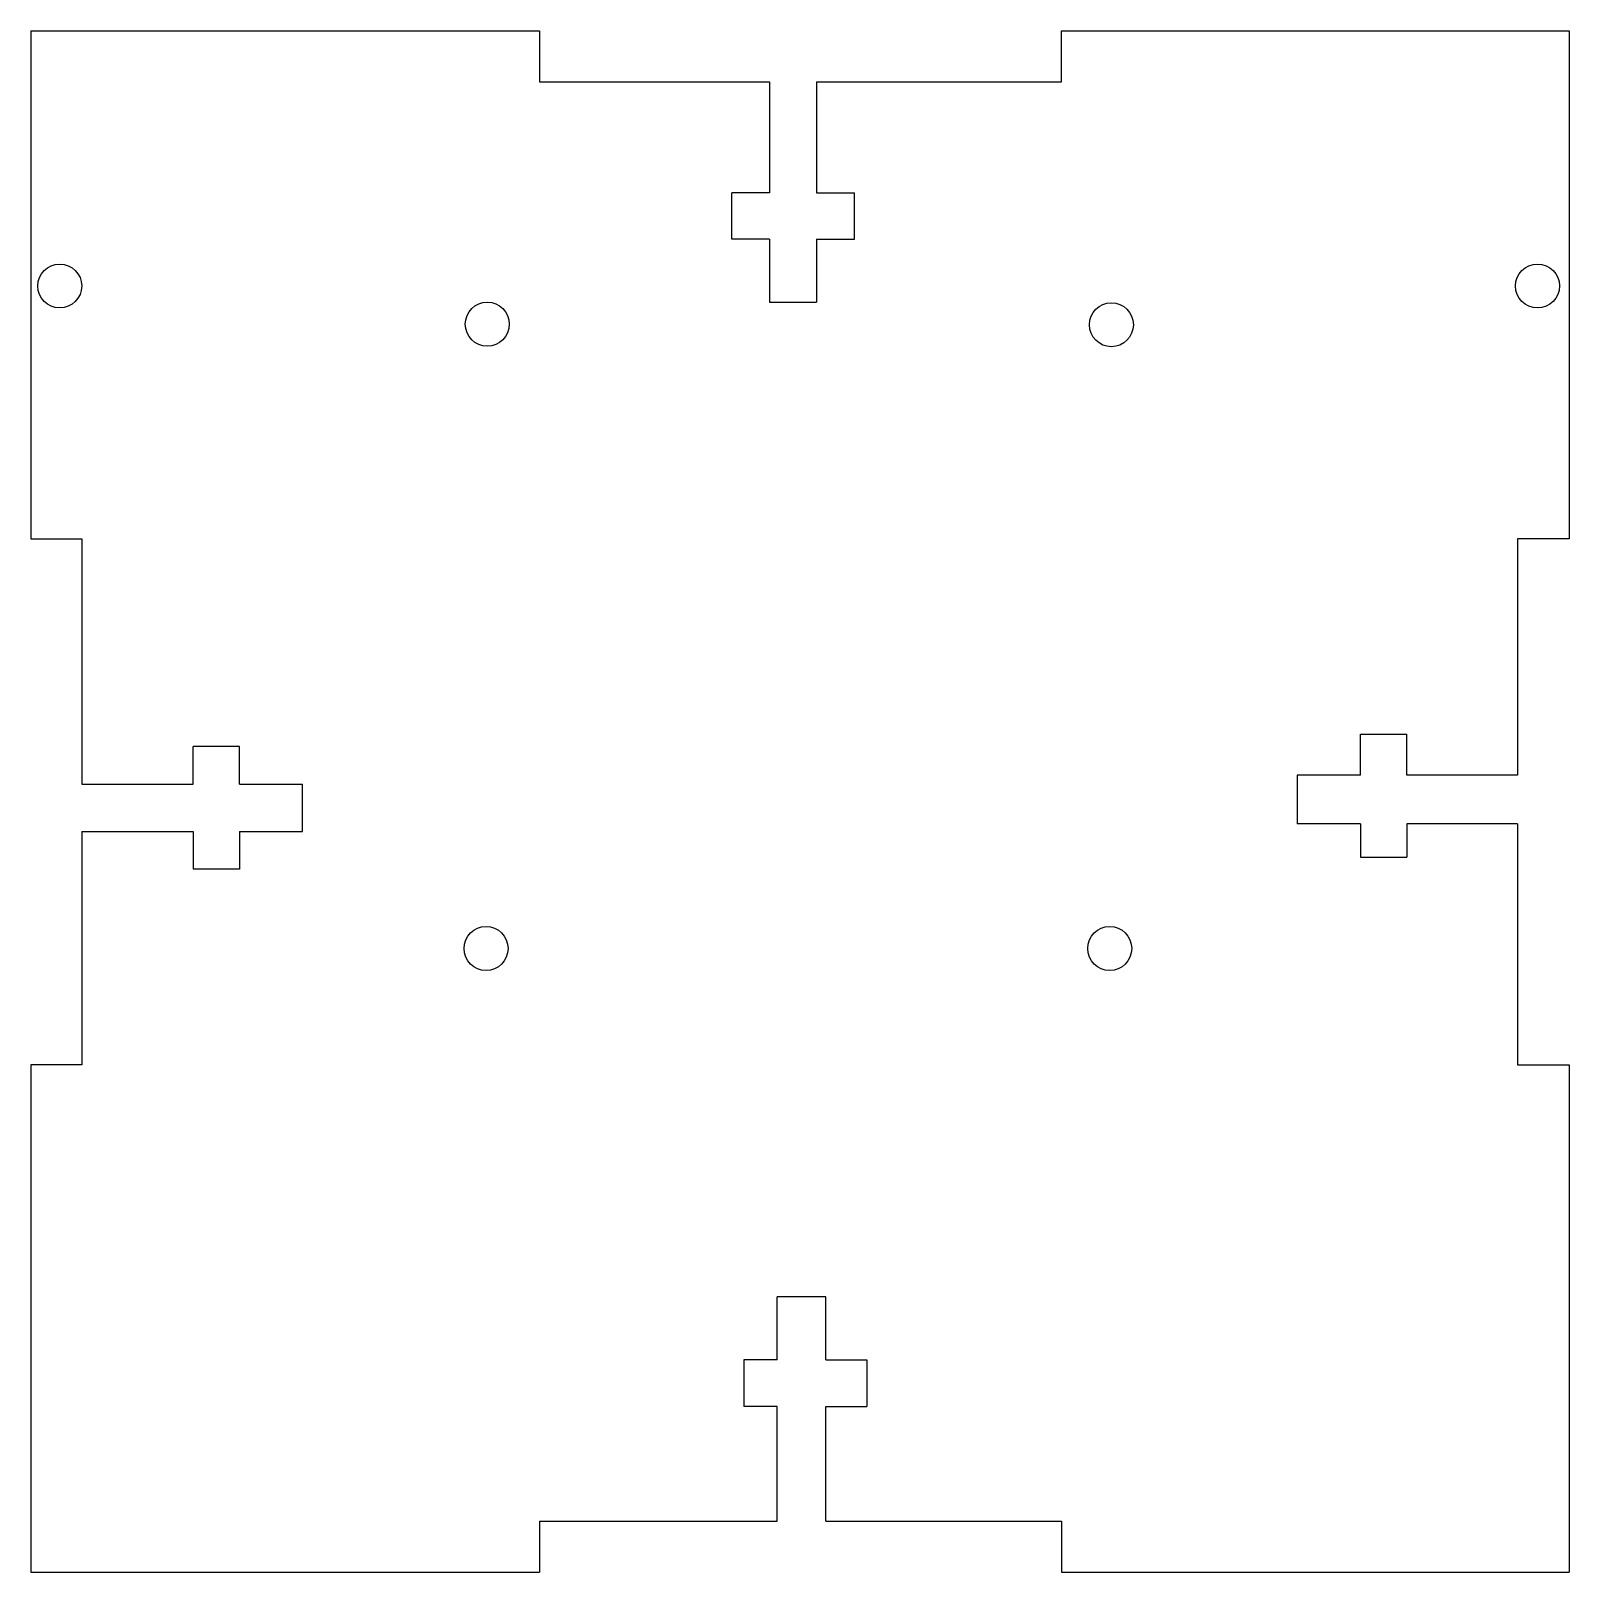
# Model space of a CAD drawing. Extents: x -4.48 to 4.54, y -4.52 to 4.53.
import ezdxf

# ---------------------------------------------------------------- set-up
doc = ezdxf.new("R2010")
doc.units = 0
doc.header["$MEASUREMENT"] = 0
doc.layers.add('VISIBLE', color=7, linetype='CONTINUOUS')

msp = doc.modelspace()

# ---------------------------------------------------------------- linework, layer by layer
at = {"layer": 'VISIBLE'}
for p, q in [((-4.4825, 4.5272), (-1.4988, 4.5272)), ((-4.4825, 4.5272), (-4.4825, 1.5456)), ((-1.4988, 4.5272), (-1.4988, 4.2283)), ((1.5635, 4.5272), (4.543, 4.5272)), ((1.5635, 4.2283), (1.5635, 4.5272)), ((4.543, 4.5272), (4.543, 1.5456)), ((-1.4988, 4.2283), (-0.1487, 4.2283)), ((-0.1487, 4.2283), (-0.1487, 3.5773)), ((0.128, 4.2283), (1.5635, 4.2283)), ((0.128, 4.2283), (0.128, 3.5773)), ((-0.3705, 3.3044), (-0.3705, 3.5773)), ((-0.1487, 3.5773), (-0.3705, 3.5773)), ((0.128, 3.5773), (0.3506, 3.5773)), ((0.3506, 3.3044), (0.3506, 3.5773)), ((-0.1487, 3.3044), (-0.3705, 3.3044)), ((-0.1487, 3.3044), (-0.1487, 2.9344)), ((0.128, 3.3044), (0.3506, 3.3044)), ((0.128, 3.3044), (0.128, 2.9344)), ((-0.1487, 2.9344), (0.128, 2.9344)), ((-4.4825, 1.5456), (-4.1827, 1.5456)), ((-4.1827, 1.5456), (-4.1827, 0.106)), ((4.2405, 1.5456), (4.2405, 0.1593)), ((4.543, 1.5456), (4.2405, 1.5456)), ((3.3179, 0.1593), (3.3179, 0.3998)), ((3.3179, 0.3998), (3.5908, 0.3998)), ((3.5908, 0.1593), (3.5908, 0.3998)), ((-3.5308, 0.106), (-3.5308, 0.3285)), ((-3.2579, 0.3285), (-3.5308, 0.3285)), ((-3.2579, 0.106), (-3.2579, 0.3285)), ((-4.1827, 0.106), (-3.5308, 0.106)), ((-3.2579, 0.106), (-2.8879, 0.106)), ((-2.8879, -0.1708), (-2.8879, 0.106)), ((2.9479, 0.1593), (2.9479, -0.1264)), ((3.3179, 0.1593), (2.9479, 0.1593)), ((4.2405, 0.1593), (3.5908, 0.1593)), ((-4.1827, -0.1708), (-4.1827, -1.5393)), ((-4.1827, -0.1708), (-3.5308, -0.1708)), ((-3.5308, -0.1708), (-3.5308, -0.3926)), ((-3.2579, -0.1708), (-2.8879, -0.1708)), ((-3.2579, -0.1708), (-3.2579, -0.3926)), ((3.3179, -0.1264), (2.9479, -0.1264)), ((3.3179, -0.1264), (3.3179, -0.3213)), ((4.2405, -0.1264), (3.5908, -0.1264)), ((3.5908, -0.1264), (3.5908, -0.3213)), ((4.2405, -0.1264), (4.2405, -1.5393)), ((3.3179, -0.3213), (3.5908, -0.3213)), ((-3.2579, -0.3926), (-3.5308, -0.3926)), ((-4.1827, -1.5393), (-4.4825, -1.5393)), ((-4.4825, -1.5393), (-4.4825, -4.5172)), ((4.2405, -1.5393), (4.543, -1.5393)), ((4.543, -1.5393), (4.543, -4.5172)), ((-0.1043, -3.2714), (-0.1043, -2.9014)), ((0.1813, -2.9014), (-0.1043, -2.9014)), ((0.1813, -3.2714), (0.1813, -2.9014)), ((-0.2992, -3.2714), (-0.2992, -3.5443)), ((-0.1043, -3.2714), (-0.2992, -3.2714)), ((0.1813, -3.2714), (0.4219, -3.2714)), ((0.4219, -3.2714), (0.4219, -3.5443)), ((-0.1043, -3.5443), (-0.2992, -3.5443)), ((-0.1043, -4.2176), (-0.1043, -3.5443)), ((0.1813, -3.5443), (0.4219, -3.5443)), ((0.1813, -4.2176), (0.1813, -3.5443)), ((-1.4988, -4.2176), (-1.4988, -4.5172)), ((-1.4988, -4.2176), (-0.1043, -4.2176)), ((0.1813, -4.2176), (1.5635, -4.2176)), ((1.5635, -4.2176), (1.5635, -4.5172)), ((-4.4825, -4.5172), (-1.4988, -4.5172)), ((1.5635, -4.5172), (4.543, -4.5172))]:
    msp.add_line(p, q, dxfattribs=at)
for centre in [(-4.3129, 3.0299), (4.357, 3.0299), (-1.8046, 2.8058), (1.8572, 2.8025), (-1.8116, -0.8575), (1.8474, -0.8577)]:
    msp.add_circle(centre, 0.129, dxfattribs=at)

doc.saveas('drawing.dxf')
